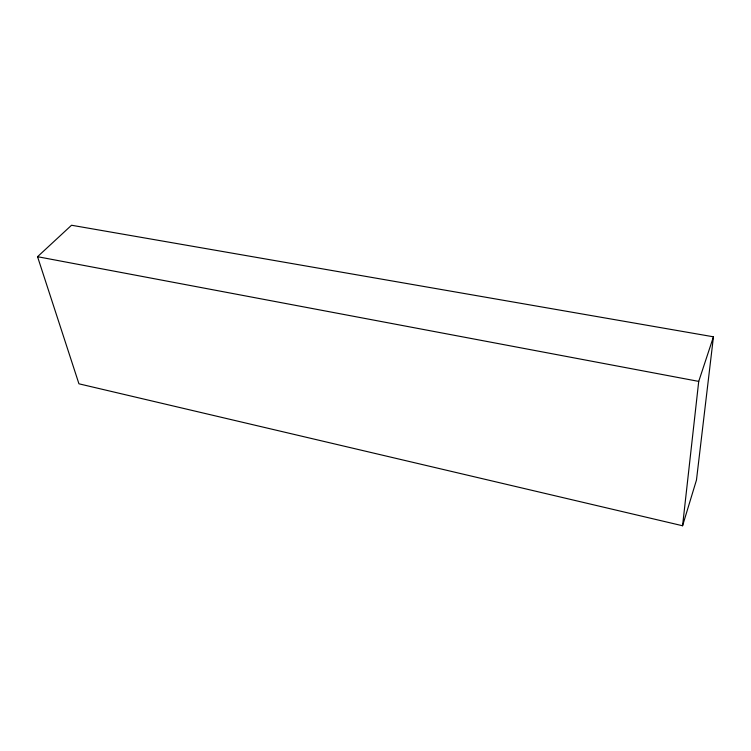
<?xml version="1.0" encoding="UTF-8"?>
<svg xmlns="http://www.w3.org/2000/svg" width="751" height="751" viewBox="0 0 751 751"><rect width="100%" height="100%" fill="white"/><g stroke="black" fill="none" stroke-linecap="round" stroke-linejoin="round"><path stroke-width="1.13" d="M682.575 525.756L698.721 381.395L713.45 336.805L71.533 225.244L37.55 256.701L78.939 383.808L682.575 525.756L696.468 480.049L713.45 336.805M37.55 256.701L698.721 381.395"/></g></svg>
